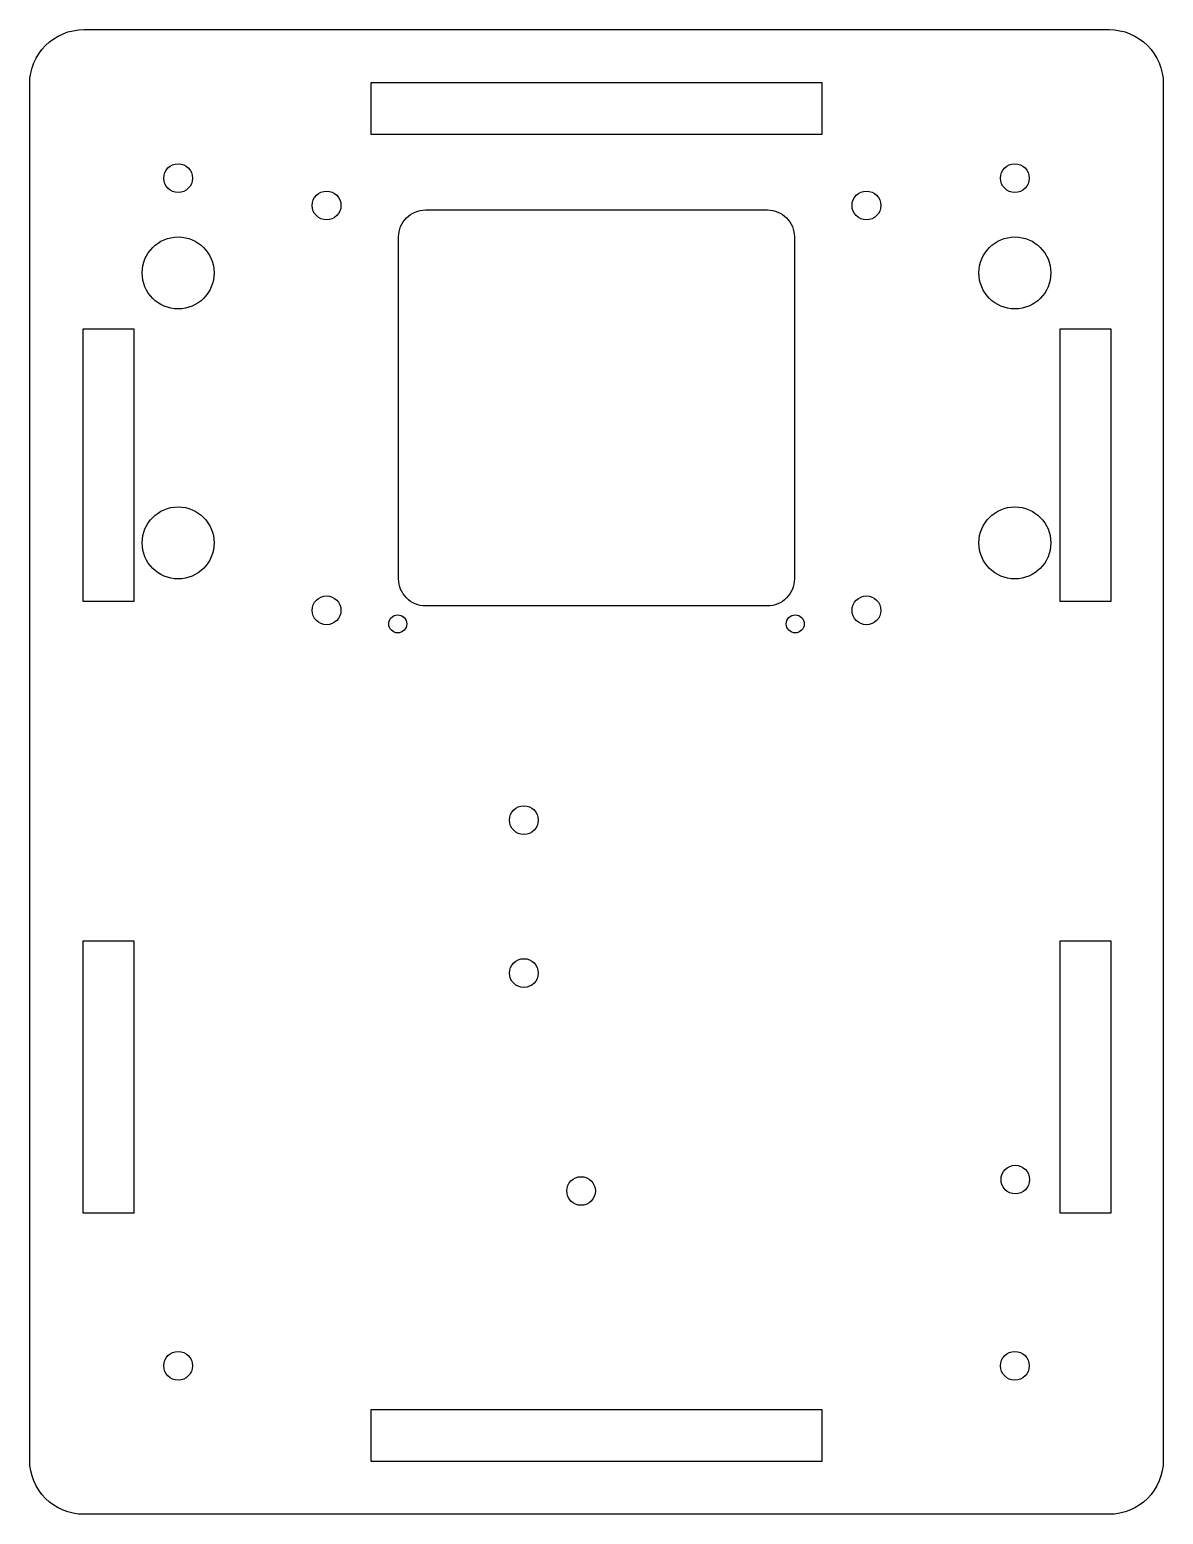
# Model space of a CAD drawing. Header units: millimetres. Extents: x 42 to 168, y -39 to 126.
import ezdxf

# ---------------------------------------------------------------- set-up
doc = ezdxf.new("R2010")
doc.units = ezdxf.units.MM
doc.layers.get('0').update_dxf_attribs({"linetype": 'CONTINUOUS'})

msp = doc.modelspace()

# ---------------------------------------------------------------- linework, layer by layer
for points in [[(42, -33.37), (42, 119.63, -0.414214), (48, 125.63), (162, 125.63, -0.414214), (168, 119.63), (168, -33.37, -0.414214), (162, -39.37), (48, -39.37, -0.414214)], [(127, 64.59, -0.414214), (124, 61.59), (86, 61.59, -0.414214), (83, 64.59), (83, 102.59, -0.414214), (86, 105.59), (124, 105.59, -0.414214), (127, 102.59)]]:
    msp.add_lwpolyline(points, format="xyb", close=True)
for points in [[(130.1, 119.73), (79.9, 119.73), (79.9, 114.03), (130.1, 114.03)], [(53.6, 62.13), (53.6, 92.33), (47.9, 92.33), (47.9, 62.13)], [(162.2, 62.13), (162.2, 92.33), (156.5, 92.33), (156.5, 62.13)], [(53.6, -5.87), (53.6, 24.33), (47.9, 24.33), (47.9, -5.87)], [(162.2, -5.87), (162.2, 24.33), (156.5, 24.33), (156.5, -5.87)], [(130.1, -27.77), (79.9, -27.77), (79.9, -33.47), (130.1, -33.47)]]:
    msp.add_lwpolyline(points, close=True)
for centre, radius in [((58.5, 109.13), 1.6), ((151.5, 109.13), 1.6), ((75, 106.09), 1.6), ((135, 106.09), 1.6), ((58.5, 98.59), 4), ((151.5, 98.59), 4), ((58.5, 68.59), 4), ((151.5, 68.59), 4), ((75, 61.09), 1.6), ((135, 61.09), 1.6), ((82.91, 59.59), 1), ((127.09, 59.59), 1), ((96.93, 37.78), 1.6), ((96.93, 20.78), 1.6), ((151.55, -2.17), 1.59), ((103.29, -3.44), 1.59), ((58.5, -22.87), 1.6), ((151.5, -22.87), 1.6)]:
    msp.add_circle(centre, radius)

doc.saveas('drawing.dxf')
